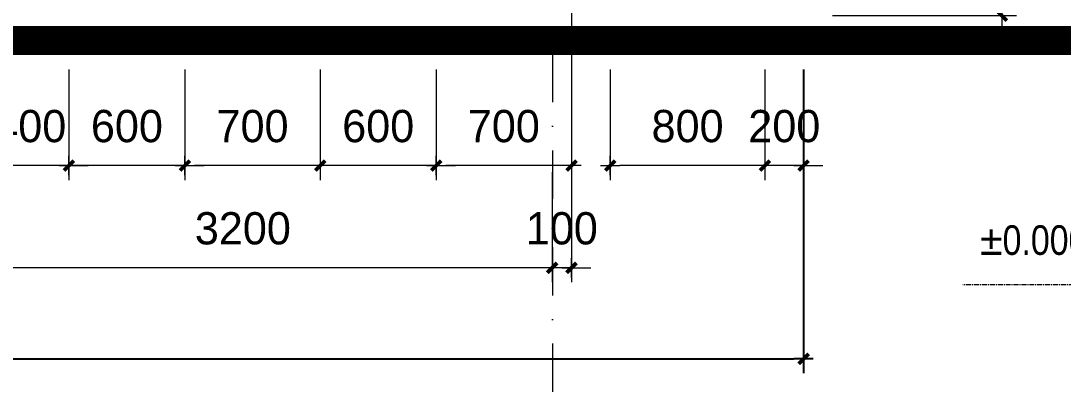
# Model space of a CAD drawing. Header units: millimetres. Extents: x 615730 to 2792744, y 139412 to 597571.
# Drawn here: x 731020 to 736412, y 287690 to 289587 of the extents above; entities that cross this region are included whole.
import ezdxf
from ezdxf.enums import TextEntityAlignment as Align

# ---------------------------------------------------------------- set-up
doc = ezdxf.new("R2010")
doc.units = ezdxf.units.MM
doc.header["$MEASUREMENT"] = 0
doc.header["$PDMODE"] = 34
doc.linetypes.add('CENTER', pattern=[2, 1.25, -0.25, 0.25, -0.25])
doc.linetypes.add('DASHDOT', pattern=[1, 0.5, -0.25, 0, -0.25])
doc.layers.get('0').update_dxf_attribs({"lineweight": 5})
for name, color, linetype in [('8', 8, 'Continuous'), ('TEXT', 2, 'Continuous'), ('VL', 155, 'Continuous')]:
    doc.layers.add(name, color=color, linetype=linetype)
for name, color, linetype, lineweight in [('A-Dr-NetTim', 9, 'CENTER', 5), ('AD-HATCH', 8, 'Continuous', 5), ('AH-HE THONG', 31, 'Continuous', 9), ('HATCH', 42, 'Continuous', 5), ('KT', 148, 'Continuous', 18), ('TIM TRUC', 149, 'DASHDOT', 9)]:
    doc.layers.add(name, color=color, linetype=linetype, lineweight=lineweight)
doc.styles.add('DIM', font='txt.shx', dxfattribs={"height": 120})
doc.styles.add('TEXT', font='')
doc.styles.add('VNI-AVO', font='vni-roms.shx')
doc.styles.get('TEXT').set_extended_font_data('VNI-Helve-Condense')
doc.dimstyles.new('1-50b', dxfattribs={"dimtxt": 167, "dimasz": 50, "dimexe": 75, "dimexo": 150, "dimgap": 120, "dimtad": 1, "dimdec": 0, "dimzin": 12, "dimtxsty": 'VNI-AVO', "dimblk": ']', "dimcen": 0, "dimdle": 50, "dimclrd": 252, "dimclre": 252, "dimclrt": 2, "dimadec": 0, "dimazin": 0, "dimtfac": 1, "dimtdec": 0, "dimtix": 1, "dimtmove": 2, "dimatfit": 0, "dimldrblk": 'OPEN90', "dimfxl": 1, "dimlwd": -1, "dimlwe": -1, "dimarcsym": 0})

# ---------------------------------------------------------------- blocks, each defined once
blk = doc.blocks.new(']')
for p, q in [((1, 0), (-1, 0)), ((0, 1), (0, -1))]:
    blk.add_line(p, q)
at = {"color": 9, "const_width": 0.4}
blk.add_lwpolyline([(-0.51, -0.51), (0.51, 0.51)], dxfattribs=at)
blk = doc.blocks.new('*D27')
at = {"layer": 'DEFPOINTS', "color": 0, "transparency": 16777216}
for p in [(734869.7, 289485.2), (735069.7, 289485.2), (734869.7, 288837.4)]:
    blk.add_point(p, dxfattribs=at)
at = {"layer": 'HATCH', "color": 252, "transparency": 16777216}
for p, q in [((734869.7, 289335.2), (734869.7, 288762.4)), ((735069.7, 289335.2), (735069.7, 288762.4)), ((734819.7, 288837.4), (734769.7, 288837.4)), ((735069.7, 288837.4), (734869.7, 288837.4)), ((735119.7, 288837.4), (735169.7, 288837.4))]:
    blk.add_line(p, q, dxfattribs=at)
at = {"layer": 'HATCH', "color": 252, "transparency": 16777216, "xscale": 50, "yscale": 50, "zscale": 50}
blk.add_blockref(']', (734869.7, 288837.4), dxfattribs=at)
at = {"layer": 'HATCH', "color": 252, "transparency": 16777216, "xscale": 50, "yscale": 50, "zscale": 50, "rotation": 180}
blk.add_blockref(']', (735069.7, 288837.4), dxfattribs=at)
at = {"layer": 'HATCH', "color": 2, "transparency": 16777216, "insert": (734969.7, 289040.9), "char_height": 167, "attachment_point": 5, "style": 'VNI-AVO'}
blk.add_mtext('200', dxfattribs=at)
blk = doc.blocks.new('_Open90')
at = {"color": 0, "linetype": 'ByBlock', "lineweight": -2}
for p, q in [((0, 0), (-1, 0)), ((-0.5, 0.5), (0, 0)), ((0, 0), (-0.5, -0.5))]:
    blk.add_line(p, q, dxfattribs=at)
blk = doc.blocks.new('*D28')
at = {"layer": 'DEFPOINTS', "color": 0, "transparency": 16777216}
for p in [(734068.9, 289485.2), (734869.7, 289485.2), (734068.9, 288837.4)]:
    blk.add_point(p, dxfattribs=at)
at = {"layer": 'HATCH', "color": 252, "transparency": 16777216}
for p, q in [((734068.9, 289335.2), (734068.9, 288762.4)), ((734869.7, 289335.2), (734869.7, 288762.4)), ((734819.7, 288837.4), (734118.9, 288837.4))]:
    blk.add_line(p, q, dxfattribs=at)
at = {"layer": 'HATCH', "color": 252, "transparency": 16777216, "xscale": 50, "yscale": 50, "zscale": 50, "rotation": 180}
blk.add_blockref(']', (734068.9, 288837.4), dxfattribs=at)
at = {"layer": 'HATCH', "color": 252, "transparency": 16777216, "xscale": 50, "yscale": 50, "zscale": 50}
blk.add_blockref(']', (734869.7, 288837.4), dxfattribs=at)
at = {"layer": 'HATCH', "color": 2, "transparency": 16777216, "insert": (734469.3, 289040.9), "char_height": 167, "attachment_point": 5, "style": 'VNI-AVO'}
blk.add_mtext('800', dxfattribs=at)
blk = doc.blocks.new('*D29')
at = {"layer": 'DEFPOINTS', "color": 0, "transparency": 16777216}
for p in [(733868.7, 290325.9), (733168.9, 289485.2), (733168.9, 288837.4)]:
    blk.add_point(p, dxfattribs=at)
at = {"layer": 'HATCH', "color": 252, "transparency": 16777216}
for p, q in [((733868.7, 290175.9), (733868.7, 288762.4)), ((733168.9, 289335.2), (733168.9, 288762.4)), ((733818.7, 288837.4), (733218.9, 288837.4))]:
    blk.add_line(p, q, dxfattribs=at)
at = {"layer": 'HATCH', "color": 252, "transparency": 16777216, "xscale": 50, "yscale": 50, "zscale": 50, "rotation": 180}
blk.add_blockref(']', (733168.9, 288837.4), dxfattribs=at)
at = {"layer": 'HATCH', "color": 252, "transparency": 16777216, "xscale": 50, "yscale": 50, "zscale": 50}
blk.add_blockref(']', (733868.7, 288837.4), dxfattribs=at)
at = {"layer": 'HATCH', "color": 2, "transparency": 16777216, "insert": (733518.8, 289040.9), "char_height": 167, "attachment_point": 5, "style": 'VNI-AVO'}
blk.add_mtext('700', dxfattribs=at)
blk = doc.blocks.new('*D30')
at = {"layer": 'DEFPOINTS', "color": 0, "transparency": 16777216}
for p in [(732568.9, 289485.2), (733168.9, 289485.2), (732568.9, 288837.4)]:
    blk.add_point(p, dxfattribs=at)
at = {"layer": 'HATCH', "color": 252, "transparency": 16777216}
for p, q in [((732568.9, 289335.2), (732568.9, 288762.4)), ((733168.9, 289335.2), (733168.9, 288762.4)), ((732518.9, 288837.4), (732468.9, 288837.4)), ((733168.9, 288837.4), (732568.9, 288837.4)), ((733218.9, 288837.4), (733268.9, 288837.4))]:
    blk.add_line(p, q, dxfattribs=at)
at = {"layer": 'HATCH', "color": 252, "transparency": 16777216, "xscale": 50, "yscale": 50, "zscale": 50}
blk.add_blockref(']', (732568.9, 288837.4), dxfattribs=at)
at = {"layer": 'HATCH', "color": 252, "transparency": 16777216, "xscale": 50, "yscale": 50, "zscale": 50, "rotation": 180}
blk.add_blockref(']', (733168.9, 288837.4), dxfattribs=at)
at = {"layer": 'HATCH', "color": 2, "transparency": 16777216, "insert": (732868.9, 289040.9), "char_height": 167, "attachment_point": 5, "style": 'VNI-AVO'}
blk.add_mtext('600', dxfattribs=at)
blk = doc.blocks.new('*D31')
at = {"layer": 'DEFPOINTS', "color": 0, "transparency": 16777216}
for p in [(731868.9, 289485.2), (732568.9, 289485.2), (731868.9, 288837.4)]:
    blk.add_point(p, dxfattribs=at)
at = {"layer": 'HATCH', "color": 252, "transparency": 16777216}
for p, q in [((731868.9, 289335.2), (731868.9, 288762.4)), ((732568.9, 289335.2), (732568.9, 288762.4)), ((732518.9, 288837.4), (731918.9, 288837.4))]:
    blk.add_line(p, q, dxfattribs=at)
at = {"layer": 'HATCH', "color": 252, "transparency": 16777216, "xscale": 50, "yscale": 50, "zscale": 50, "rotation": 180}
blk.add_blockref(']', (731868.9, 288837.4), dxfattribs=at)
at = {"layer": 'HATCH', "color": 252, "transparency": 16777216, "xscale": 50, "yscale": 50, "zscale": 50}
blk.add_blockref(']', (732568.9, 288837.4), dxfattribs=at)
at = {"layer": 'HATCH', "color": 2, "transparency": 16777216, "insert": (732218.9, 289040.9), "char_height": 167, "attachment_point": 5, "style": 'VNI-AVO'}
blk.add_mtext('700', dxfattribs=at)
blk = doc.blocks.new('*D32')
at = {"layer": 'DEFPOINTS', "color": 0, "transparency": 16777216}
for p in [(731268.9, 289485.2), (731868.9, 289485.2), (731268.9, 288837.4)]:
    blk.add_point(p, dxfattribs=at)
at = {"layer": 'HATCH', "color": 252, "transparency": 16777216}
for p, q in [((731268.9, 289335.2), (731268.9, 288762.4)), ((731868.9, 289335.2), (731868.9, 288762.4)), ((731218.9, 288837.4), (731168.9, 288837.4)), ((731868.9, 288837.4), (731268.9, 288837.4)), ((731918.9, 288837.4), (731968.9, 288837.4))]:
    blk.add_line(p, q, dxfattribs=at)
at = {"layer": 'HATCH', "color": 252, "transparency": 16777216, "xscale": 50, "yscale": 50, "zscale": 50}
blk.add_blockref(']', (731268.9, 288837.4), dxfattribs=at)
at = {"layer": 'HATCH', "color": 252, "transparency": 16777216, "xscale": 50, "yscale": 50, "zscale": 50, "rotation": 180}
blk.add_blockref(']', (731868.9, 288837.4), dxfattribs=at)
at = {"layer": 'HATCH', "color": 2, "transparency": 16777216, "insert": (731568.9, 289040.9), "char_height": 167, "attachment_point": 5, "style": 'VNI-AVO'}
blk.add_mtext('600', dxfattribs=at)
blk = doc.blocks.new('*D33')
at = {"layer": 'DEFPOINTS', "color": 0, "transparency": 16777216}
for p in [(730868.9, 289485.2), (731268.9, 289485.2), (730868.9, 288837.4)]:
    blk.add_point(p, dxfattribs=at)
at = {"layer": 'HATCH', "color": 252, "transparency": 16777216}
for p, q in [((730868.9, 289335.2), (730868.9, 288762.4)), ((731268.9, 289335.2), (731268.9, 288762.4)), ((730818.9, 288837.4), (730768.9, 288837.4)), ((731268.9, 288837.4), (730868.9, 288837.4)), ((731318.9, 288837.4), (731368.9, 288837.4))]:
    blk.add_line(p, q, dxfattribs=at)
at = {"layer": 'HATCH', "color": 252, "transparency": 16777216, "xscale": 50, "yscale": 50, "zscale": 50}
blk.add_blockref(']', (730868.9, 288837.4), dxfattribs=at)
at = {"layer": 'HATCH', "color": 252, "transparency": 16777216, "xscale": 50, "yscale": 50, "zscale": 50, "rotation": 180}
blk.add_blockref(']', (731268.9, 288837.4), dxfattribs=at)
at = {"layer": 'HATCH', "color": 2, "transparency": 16777216, "insert": (731068.9, 289040.9), "char_height": 167, "attachment_point": 5, "style": 'VNI-AVO'}
blk.add_mtext('400', dxfattribs=at)
blk = doc.blocks.new('*D383')
at = {"layer": 'DEFPOINTS', "color": 0, "ltscale": 10, "transparency": 16777216}
for p in [(723569.7, 289614, 4.6), (735069.7, 289485.2), (735069.7, 287837)]:
    blk.add_point(p, dxfattribs=at)
at = {"layer": 'VL', "color": 252, "ltscale": 10, "transparency": 16777216}
for p, q in [((723569.7, 289464), (723569.7, 287762)), ((735069.7, 289335.2), (735069.7, 287762)), ((723619.7, 287837), (735019.7, 287837))]:
    blk.add_line(p, q, dxfattribs=at)
at = {"layer": 'VL', "color": 252, "ltscale": 10, "transparency": 16777216, "xscale": 50, "yscale": 50, "zscale": 50, "rotation": 180}
blk.add_blockref(']', (723569.7, 287837), dxfattribs=at)
at = {"layer": 'VL', "color": 252, "ltscale": 10, "transparency": 16777216, "xscale": 50, "yscale": 50, "zscale": 50}
blk.add_blockref(']', (735069.7, 287837), dxfattribs=at)
at = {"layer": 'VL', "color": 2, "ltscale": 10, "transparency": 16777216, "insert": (729319.7, 288040.5), "char_height": 167, "attachment_point": 5, "style": 'VNI-AVO'}
blk.add_mtext('11500', dxfattribs=at)
blk = doc.blocks.new('*D609')
at = {"layer": 'DEFPOINTS', "color": 0, "ltscale": 10, "transparency": 16777216}
for p in [(734869.7, 290063.9), (736095.1, 290063.9), (735069.7, 289613.9)]:
    blk.add_point(p, dxfattribs=at)
at = {"layer": 'KT', "color": 252, "ltscale": 10, "transparency": 16777216}
for p, q in [((736095.1, 290113.9), (736095.1, 290163.9)), ((735019.7, 290063.9), (736170.1, 290063.9)), ((736095.1, 289613.9), (736095.1, 290063.9)), ((735219.7, 289613.9), (736170.1, 289613.9)), ((736095.1, 289563.9), (736095.1, 289513.9))]:
    blk.add_line(p, q, dxfattribs=at)
at = {"layer": 'KT', "color": 252, "ltscale": 10, "transparency": 16777216, "xscale": 50, "yscale": 50, "zscale": 50}
for p, rotation in [((736095.1, 290063.9), 270), ((736095.1, 289613.9), 90)]:
    blk.add_blockref(']', p, dxfattribs=dict(at, rotation=rotation))
at = {"layer": 'KT', "color": 2, "ltscale": 10, "transparency": 16777216, "insert": (735891.6, 289838.9), "char_height": 167, "attachment_point": 5, "rotation": 90, "style": 'VNI-AVO'}
blk.add_mtext('450', dxfattribs=at)
blk = doc.blocks.new('*D616')
at = {"layer": 'DEFPOINTS', "color": 0, "ltscale": 10, "transparency": 16777216}
for p in [(733768.7, 288952.9), (733868.7, 288952.9), (733768.7, 288308.2)]:
    blk.add_point(p, dxfattribs=at)
at = {"layer": 'KT', "color": 252, "ltscale": 10, "transparency": 16777216}
for p, q in [((733768.7, 288802.9), (733768.7, 288233.2)), ((733868.7, 288802.9), (733868.7, 288233.2)), ((733718.7, 288308.2), (733668.7, 288308.2)), ((733868.7, 288308.2), (733768.7, 288308.2)), ((733918.7, 288308.2), (733968.7, 288308.2))]:
    blk.add_line(p, q, dxfattribs=at)
at = {"layer": 'KT', "color": 252, "ltscale": 10, "transparency": 16777216, "xscale": 50, "yscale": 50, "zscale": 50}
blk.add_blockref(']', (733768.7, 288308.2), dxfattribs=at)
at = {"layer": 'KT', "color": 252, "ltscale": 10, "transparency": 16777216, "xscale": 50, "yscale": 50, "zscale": 50, "rotation": 180}
blk.add_blockref(']', (733868.7, 288308.2), dxfattribs=at)
at = {"layer": 'KT', "color": 2, "ltscale": 10, "transparency": 16777216, "insert": (733818.7, 288511.7), "char_height": 167, "attachment_point": 5, "style": 'VNI-AVO'}
blk.add_mtext('100', dxfattribs=at)
blk = doc.blocks.new('*D617')
at = {"layer": 'DEFPOINTS', "color": 0, "ltscale": 10, "transparency": 16777216}
for p in [(733768.7, 288952.9), (730568.7, 288837.4), (730568.7, 288308.2)]:
    blk.add_point(p, dxfattribs=at)
at = {"layer": 'KT', "color": 252, "ltscale": 10, "transparency": 16777216}
for p, q in [((733768.7, 288802.9), (733768.7, 288233.2)), ((730568.7, 288687.4), (730568.7, 288233.2)), ((733718.7, 288308.2), (730618.7, 288308.2))]:
    blk.add_line(p, q, dxfattribs=at)
at = {"layer": 'KT', "color": 252, "ltscale": 10, "transparency": 16777216, "xscale": 50, "yscale": 50, "zscale": 50, "rotation": 180}
blk.add_blockref(']', (730568.7, 288308.2), dxfattribs=at)
at = {"layer": 'KT', "color": 252, "ltscale": 10, "transparency": 16777216, "xscale": 50, "yscale": 50, "zscale": 50}
blk.add_blockref(']', (733768.7, 288308.2), dxfattribs=at)
at = {"layer": 'KT', "color": 2, "ltscale": 10, "transparency": 16777216, "insert": (732168.7, 288511.7), "char_height": 167, "attachment_point": 5, "style": 'VNI-AVO'}
blk.add_mtext('3200', dxfattribs=at)
blk = doc.blocks.new('Cao do mat dung')
at = {"layer": '8'}
blk.add_hatch(color=256, dxfattribs=at).paths.add_polyline_path([(125, 125), (0, 125), (0, 0)])
for p, q in [((0, 0), (0, 125)), ((-150, 0), (150, 0))]:
    blk.add_line(p, q)
blk.add_lwpolyline([(125, 125), (0, 0), (-125, 125)], close=True)
at = {"layer": 'TEXT', "style": 'DIM', "width": 0.75}
blk.add_attdef('%%P0.000', text='', height=180, dxfattribs=at).set_placement((0, 175), align=Align.CENTER)
blk = doc.blocks.new('A$C22E910D5')
at = {"layer": 'A-Dr-NetTim', "linetype": 'CENTER', "ltscale": 10}
blk.add_line((-700, 1000), (-2461.3, 1000), dxfattribs=at)
at = {"layer": 'AH-HE THONG', "linetype": 'Continuous'}
ref = blk.add_blockref('Cao do mat dung', (-2125.2, 1000), dxfattribs=dict(at, xscale=-0.25, yscale=0.25, zscale=0.25))
ref.add_attrib('CAODO', '%%p0.000', (-2417.9, 1076.1), dxfattribs={"layer": '0', "linetype": 'Continuous', "height": 75, "style": 'TEXT'})

msp = doc.modelspace()

# ---------------------------------------------------------------- linework, layer by layer
at = {"layer": 'HATCH', "const_width": 150}
msp.add_lwpolyline([(722030.9, 289485.2), (736852.4, 289485.2)], dxfattribs=at)
at = {"layer": 'TIM TRUC', "ltscale": 500}
msp.add_line((733769.7, 299417.9), (733769.7, 287517.3), dxfattribs=at)

# ---------------------------------------------------------------- block references
at = {"layer": 'AD-HATCH', "ltscale": 20, "xscale": 2.041200000152458, "yscale": 2.041200000152458, "zscale": 2.041200000152458}
msp.add_blockref('A$C22E910D5', (740917, 286178.7), dxfattribs=at)

# ---------------------------------------------------------------- dimensions: what is measured, and where the dimension line sits
at = {"layer": 'HATCH'}
for base, p1, p2, picture, middle in [((733168.9, 288837.4), (733868.7, 290325.9), (733168.9, 289485.2), '*D29', (733518.8, 289040.9)), ((730868.9, 288837.4), (731268.9, 289485.2), (730868.9, 289485.2), '*D33', (731068.9, 289040.9)), ((731268.9, 288837.4), (731868.9, 289485.2), (731268.9, 289485.2), '*D32', (731568.9, 289040.9)), ((731868.9, 288837.4), (732568.9, 289485.2), (731868.9, 289485.2), '*D31', (732218.9, 289040.9)), ((732568.9, 288837.4), (733168.9, 289485.2), (732568.9, 289485.2), '*D30', (732868.9, 289040.9)), ((734869.7, 288837.4), (735069.7, 289485.2), (734869.7, 289485.2), '*D27', (734969.7, 289040.9))]:
    dim = msp.add_linear_dim(base=base, p1=p1, p2=p2, angle=180, dimstyle='1-50b', override={"dimfxl": 100}, dxfattribs=at)
    dim.commit()
    dim.dimension.update_dxf_attribs({"geometry": picture, "text_midpoint": middle})
dim = msp.add_linear_dim(base=(734068.9, 288837.4), p1=(734869.7, 289485.2), p2=(734068.9, 289485.2), angle=180, text='800', dimstyle='1-50b', override={"dimfxl": 100}, dxfattribs=at)
dim.commit()
dim.dimension.update_dxf_attribs({"geometry": '*D28', "text_midpoint": (734469.3, 289040.9)})
at = {"layer": 'KT', "ltscale": 10}
dim = msp.add_linear_dim(base=(736095.1, 290063.9), p1=(735069.7, 289613.9), p2=(734869.7, 290063.9), angle=90, dimstyle='1-50b', dxfattribs=at)
dim.commit()
dim.dimension.update_dxf_attribs({"geometry": '*D609', "text_midpoint": (735891.6, 289838.9)})
for base, p1, p2, picture, middle in [((730568.7, 288308.2), (733768.7, 288952.9), (730568.7, 288837.4), '*D617', (732168.7, 288511.7)), ((733768.7, 288308.2), (733868.7, 288952.9), (733768.7, 288952.9), '*D616', (733818.7, 288511.7))]:
    dim = msp.add_linear_dim(base=base, p1=p1, p2=p2, dimstyle='1-50b', dxfattribs=at)
    dim.commit()
    dim.dimension.update_dxf_attribs({"geometry": picture, "text_midpoint": middle})
at = {"layer": 'VL', "ltscale": 10}
dim = msp.add_linear_dim(base=(735069.7, 287837), p1=(723569.7, 289614, 4.6), p2=(735069.7, 289485.2), dimstyle='1-50b', dxfattribs=at)
dim.commit()
dim.dimension.update_dxf_attribs({"geometry": '*D383', "text_midpoint": (729319.7, 288040.5)})

doc.saveas('drawing.dxf')
